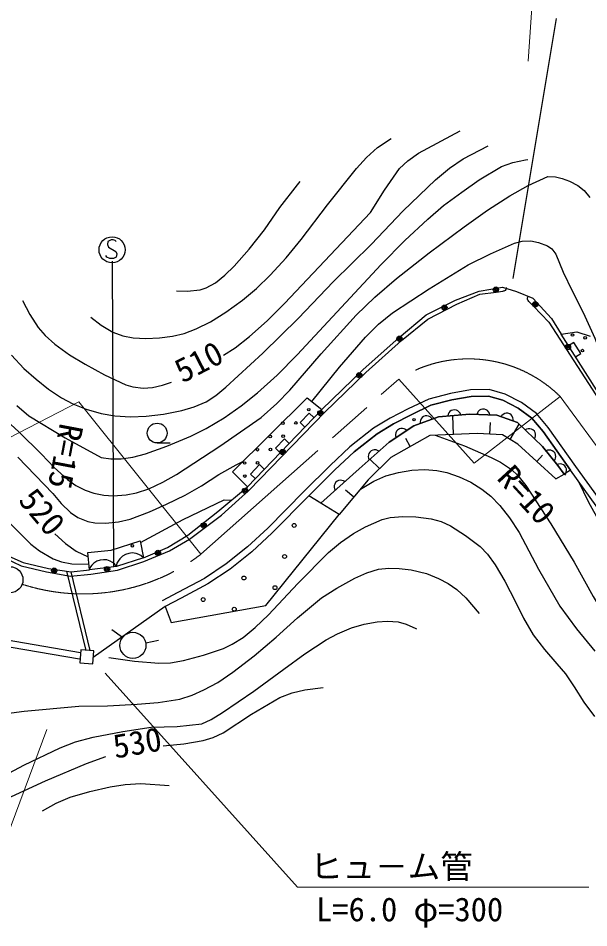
# Model space of a CAD drawing. Units: millimetres, scale not verified. Extents: x 40000 to 680000, y 20000 to 380000.
# Drawn here: x 324437 to 368244, y 269662 to 339489 of the extents above; entities that cross this region are included whole.
import ezdxf
from ezdxf.enums import TextEntityAlignment as Align

# ---------------------------------------------------------------- set-up
doc = ezdxf.new("R2010")
doc.units = ezdxf.units.MM
doc.header["$LTSCALE"] = 1000
doc.linetypes.add('CHAIN', pattern=[18.5, 12, -1.5, 3.5, -1.5])
for name, color, linetype, lineweight in [('M-BGD', 7, 'Continuous', 25), ('M-BGD-EXST', 7, 'Continuous', 25), ('M-BMK', 2, 'CHAIN', 13), ('M-BMK-SRVR', 3, 'Continuous', 25), ('M-STR-HTXT', 7, 'Continuous', 13)]:
    doc.layers.add(name, color=color, linetype=linetype, lineweight=lineweight)
doc.styles.add('ＭＳ ゴシック', font='')
doc.styles.get('ＭＳ ゴシック').set_extended_font_data('MS Gothic')

msp = doc.modelspace()

# ---------------------------------------------------------------- linework, layer by layer
at = {"layer": 'M-BGD'}
for p, q in [((358019, 317840), (359837, 318544)), ((359837, 318544), (361618, 318841)), ((359887, 318313), (361135, 318463)), ((361135, 318463), (361631, 318523)), ((361618, 318841), (362694, 318507)), ((361711, 318532), (361631, 318523)), ((361778, 318561), (361711, 318532)), ((361824, 318596), (361778, 318561)), ((361868, 318652), (361824, 318596)), ((361891, 318705), (361868, 318652)), ((361904, 318767), (361891, 318705)), ((361899, 318807), (361904, 318767)), ((362694, 318507), (363955, 317987)), ((355756, 316727), (358019, 317840)), ((358115, 317539), (359887, 318313)), ((363538, 317964), (363546, 318013)), ((363544, 317914), (363538, 317964)), ((363564, 317850), (363544, 317914)), ((363546, 318013), (363568, 318077)), ((363591, 317807), (363564, 317850)), ((363568, 318077), (363597, 318119)), ((363646, 317750), (363591, 317807)), ((363597, 318119), (363619, 318139)), ((363646, 317750), (363993, 317389)), ((363955, 317987), (365370, 316429)), ((355894, 316392), (358115, 317539)), ((363993, 317388), (365172, 316161)), ((353679, 314983), (355756, 316727)), ((353860, 314750), (355894, 316392)), ((365370, 316429), (366112, 315242)), ((365172, 316161), (372681, 304510)), ((350896, 312498), (353679, 314983)), ((366112, 315242), (367312, 315419)), ((372825, 304631), (366112, 315241)), ((367312, 315419), (368350, 315086)), ((351114, 312280), (353860, 314750)), ((367106, 314605), (366683, 314337)), ((367641, 313760), (367106, 314605)), ((367218, 313492), (367641, 313760)), ((347743, 309456), (350896, 312498)), ((347970, 309235), (351114, 312280)), ((359166, 310954), (357618, 310691)), ((360597, 310983), (359166, 310954)), ((361824, 310632), (360597, 310983)), ((340879, 304671), (346630, 310347)), ((346630, 310347), (347743, 309456)), ((355953, 310253), (354376, 309494)), ((357618, 310691), (355953, 310253)), ((356127, 309782), (357724, 310202)), ((357724, 310202), (356127, 309782)), ((357724, 310202), (359213, 310455)), ((359213, 310455), (357724, 310202)), ((359213, 310455), (360532, 310482)), ((360532, 310482), (359213, 310455)), ((360532, 310482), (361640, 310165)), ((361640, 310165), (360532, 310482)), ((361640, 310165), (362815, 309564)), ((362815, 309564), (361640, 310165)), ((363080, 309990), (361824, 310632)), ((347743, 309455), (342029, 303520)), ((354376, 309494), (353004, 308793)), ((354604, 309049), (356127, 309782)), ((356127, 309782), (354604, 309049)), ((357679, 309361), (357584, 309293)), ((357795, 309411), (357679, 309361)), ((357955, 309425), (357795, 309411)), ((358078, 309395), (357955, 309425)), ((358182, 309344), (358078, 309395)), ((358290, 309253), (358182, 309344)), ((359859, 309390), (359755, 309294)), ((359961, 309446), (359859, 309390)), ((360083, 309481), (359961, 309446)), ((360243, 309474), (360083, 309481)), ((360361, 309429), (360243, 309474)), ((360458, 309365), (360361, 309429)), ((360554, 309260), (360458, 309365)), ((362815, 309564), (363873, 308777)), ((363873, 308777), (362815, 309564)), ((364219, 309143), (363080, 309990)), ((342179, 303246), (347970, 309235)), ((346777, 309173), (346083, 308453)), ((347137, 308826), (346777, 309173)), ((353004, 308793), (351719, 308005)), ((353249, 308357), (354604, 309049)), ((354604, 309049), (353249, 308357)), ((354815, 308197), (356713, 308898)), ((356713, 308897), (354815, 308196)), ((355372, 308743), (355312, 308615)), ((355445, 308834), (355372, 308743)), ((355543, 308913), (355445, 308834)), ((355693, 308969), (355543, 308913)), ((355820, 308973), (355693, 308969)), ((355934, 308951), (355820, 308973)), ((356063, 308892), (355934, 308951)), ((356154, 308819), (356063, 308892)), ((356233, 308720), (356154, 308819)), ((356713, 308898), (359108, 309102)), ((359108, 309101), (356713, 308897)), ((357442, 309080), (357412, 308957)), ((357493, 309185), (357442, 309080)), ((357584, 309293), (357493, 309185)), ((357852, 307540), (357794, 308990)), ((358359, 309158), (358290, 309253)), ((358409, 309042), (358359, 309158)), ((359108, 309102), (361182, 309015)), ((361182, 309014), (359108, 309101)), ((359690, 309197), (359645, 309079)), ((359755, 309294), (359690, 309197)), ((360610, 309158), (360554, 309260)), ((360645, 309036), (360610, 309158)), ((361182, 309015), (362759, 308459)), ((362759, 308459), (361182, 309014)), ((361576, 309002), (361499, 308902)), ((361666, 309076), (361576, 309002)), ((361794, 309138), (361666, 309076)), ((361908, 309161), (361794, 309138)), ((362034, 309159), (361908, 309161)), ((362185, 309106), (362034, 309159)), ((362285, 309028), (362185, 309106)), ((362360, 308938), (362285, 309028)), ((362421, 308811), (362360, 308938)), ((362444, 308697), (362421, 308811)), ((362442, 308570), (362444, 308697)), ((363873, 308777), (364729, 307755)), ((364729, 307755), (363873, 308777)), ((365124, 308062), (364219, 309143)), ((346083, 308453), (346444, 308106)), ((351719, 308005), (349908, 306591)), ((352004, 307593), (353249, 308357)), ((353249, 308357), (352004, 307593)), ((352916, 306941), (354815, 308197)), ((354815, 308196), (352916, 306941)), ((353700, 307963), (353567, 307875)), ((353822, 307996), (353700, 307963)), ((353939, 308001), (353822, 307996)), ((354078, 307973), (353939, 308001)), ((354183, 307922), (354078, 307973)), ((355312, 308615), (355291, 308500)), ((355291, 308500), (355295, 308374)), ((360641, 307554), (360694, 308442)), ((362204, 307145), (362907, 308318)), ((364686, 306618), (362759, 308459)), ((362759, 308459), (364686, 306619)), ((363473, 307943), (363361, 307884)), ((363585, 307974), (363473, 307943)), ((363727, 307977), (363585, 307974)), ((363840, 307951), (363727, 307977)), ((363955, 307898), (363840, 307951)), ((367256, 305083), (365124, 308062)), ((350234, 306211), (352004, 307593)), ((352004, 307593), (350234, 306211)), ((356041, 307467), (353033, 305773)), ((353439, 307670), (353410, 307531)), ((353410, 307531), (353415, 307415)), ((353415, 307415), (353448, 307293)), ((353489, 307775), (353439, 307670)), ((353567, 307875), (353489, 307775)), ((354282, 307844), (354183, 307922)), ((359663, 307613), (356041, 307467)), ((361620, 307496), (359663, 307613)), ((362788, 306795), (361620, 307496)), ((364071, 307787), (363955, 307898)), ((364130, 307675), (364071, 307787)), ((364084, 307193), (364138, 307308)), ((364161, 307563), (364130, 307675)), ((364138, 307308), (364164, 307421)), ((364164, 307421), (364161, 307563)), ((364729, 307755), (366850, 304792)), ((366850, 304792), (364729, 307755)), ((335107, 306883), (336107, 306883)), ((344872, 307195), (344179, 306474)), ((345233, 306848), (344872, 307195)), ((349908, 306591), (348389, 305160)), ((352916, 306941), (350608, 304896)), ((350608, 304897), (352916, 306941)), ((354537, 306620), (354194, 307229)), ((365708, 304137), (362788, 306795)), ((364686, 306619), (365855, 305159)), ((365855, 305158), (364686, 306618)), ((344179, 306474), (344539, 306128)), ((348742, 304807), (350234, 306211)), ((350234, 306211), (348742, 304807)), ((351325, 305959), (351317, 305818)), ((351361, 306070), (351325, 305959)), ((351424, 306180), (351361, 306070)), ((351544, 306286), (351424, 306180)), ((351660, 306336), (351544, 306286)), ((351775, 306357), (351660, 306336)), ((351916, 306348), (351775, 306357)), ((352027, 306313), (351916, 306348)), ((352137, 306250), (352027, 306313)), ((364248, 305466), (364683, 305943)), ((365077, 306322), (364958, 306279)), ((365193, 306338), (365077, 306322)), ((365333, 306322), (365193, 306338)), ((365442, 306282), (365333, 306322)), ((365549, 306213), (365442, 306282)), ((365649, 306088), (365549, 306213)), ((365692, 305969), (365649, 306088)), ((365708, 305854), (365692, 305969)), ((365692, 305713), (365708, 305854)), ((342968, 305216), (342274, 304496)), ((343328, 304870), (342968, 305216)), ((348389, 305160), (346402, 303174)), ((353033, 305773), (351309, 304050)), ((351317, 305818), (351338, 305703)), ((351338, 305703), (351388, 305587)), ((352171, 304912), (351445, 305638)), ((365583, 305498), (365652, 305604)), ((365652, 305604), (365692, 305713)), ((365926, 305263), (365806, 305224)), ((365855, 305159), (366351, 304487)), ((366351, 304486), (365855, 305158)), ((366042, 305274), (365926, 305263)), ((366182, 305254), (366042, 305274)), ((366290, 305209), (366182, 305254)), ((366393, 305136), (366290, 305209)), ((342029, 303521), (340879, 304671)), ((342274, 304496), (342635, 304149)), ((346758, 302822), (348742, 304807)), ((348742, 304807), (346758, 302822)), ((347667, 302265), (350608, 304897)), ((350608, 304896), (347667, 302264)), ((365708, 304137), (366351, 304487)), ((366850, 304792), (366351, 304487)), ((366488, 305007), (366393, 305136)), ((366400, 304420), (366473, 304523)), ((366473, 304523), (366518, 304631)), ((366527, 304887), (366488, 305007)), ((366518, 304631), (366539, 304771)), ((366539, 304771), (366527, 304887)), ((371527, 298256), (366850, 304792)), ((371929, 298553), (367256, 305083)), ((348798, 303840), (348735, 303730)), ((348917, 303946), (348798, 303840)), ((349033, 303997), (348917, 303946)), ((349148, 304019), (349033, 303997)), ((351309, 304050), (349089, 301392)), ((349289, 304011), (349148, 304019)), ((349401, 303976), (349289, 304011)), ((349510, 303914), (349401, 303976)), ((339766, 301629), (342029, 303521)), ((340056, 301333), (342179, 303246)), ((346402, 303174), (343598, 300341)), ((348701, 303618), (348693, 303477)), ((348693, 303477), (348715, 303363)), ((348735, 303730), (348701, 303618)), ((348715, 303363), (348765, 303247)), ((350199, 302721), (349572, 303245)), ((346758, 302822), (343938, 299974)), ((346758, 302822), (343938, 299974)), ((347667, 302265), (346758, 302822)), ((349089, 301392), (346758, 302822)), ((337466, 299812), (339766, 301629)), ((337585, 299487), (340056, 301333)), ((343452, 294412), (349089, 301392)), ((343598, 300341), (342050, 298910)), ((335908, 298847), (337466, 299812)), ((343938, 299974), (342377, 298531)), ((343938, 299974), (342377, 298531)), ((331567, 298662), (333793, 299367)), ((333793, 299367), (334053, 298068)), ((336063, 298589), (337585, 299487)), ((342050, 298910), (340415, 297596)), ((323491, 298292), (324826, 297698)), ((329786, 298477), (331567, 298662)), ((329909, 297141), (329786, 298477)), ((332440, 298196), (332229, 297990)), ((332678, 298319), (332440, 298196)), ((332929, 298400), (332678, 298319)), ((333194, 298439), (332929, 298400)), ((333486, 298394), (333194, 298439)), ((333694, 298322), (333486, 298394)), ((333860, 298236), (333694, 298322)), ((334053, 298067), (333860, 298236)), ((334053, 298068), (335908, 298847)), ((334091, 297790), (336063, 298589)), ((342377, 298531), (340710, 297192)), ((342377, 298531), (340710, 297192)), ((323383, 298056), (324657, 297441)), ((324826, 297698), (326755, 297253)), ((330100, 297503), (329990, 297362)), ((330251, 297649), (330100, 297503)), ((330485, 297805), (330251, 297649)), ((330730, 297878), (330485, 297805)), ((330980, 297910), (330730, 297878)), ((331235, 297900), (330980, 297910)), ((331501, 297806), (331235, 297900)), ((331683, 297702), (331501, 297806)), ((331824, 297592), (331683, 297702)), ((331975, 297400), (331824, 297592)), ((332016, 297644), (331958, 297394)), ((334053, 298067), (331975, 297400)), ((332102, 297810), (332016, 297644)), ((332070, 297116), (334091, 297790)), ((332229, 297990), (332102, 297810)), ((340415, 297596), (338750, 296486)), ((324657, 297441), (326604, 296992)), ((326604, 296992), (328451, 296667)), ((326755, 297253), (328499, 296993)), ((329647, 290960), (328179, 297040)), ((328451, 296667), (330023, 296817)), ((328499, 296993), (329909, 297141)), ((329961, 290938), (328499, 296993)), ((329990, 297362), (329891, 297138)), ((331975, 297400), (329909, 297140)), ((330023, 296817), (332070, 297116)), ((340710, 297192), (339006, 296056)), ((340710, 297192), (339006, 296056)), ((338750, 296486), (336705, 295406)), ((336705, 295406), (335478, 294763)), ((339006, 296056), (336937, 294963)), ((339006, 296056), (336937, 294963)), ((336937, 294963), (335710, 294320)), ((336937, 294963), (335710, 294320)), ((335710, 294320), (330204, 290412)), ((335710, 294320), (336179, 293098)), ((336179, 293098), (343452, 294412)), ((329226, 290779), (322549, 291920)), ((332438, 291937), (331632, 292528)), ((329142, 290286), (322160, 291479)), ((334224, 291546), (335204, 291746)), ((329241, 290989), (329171, 289991)), ((330240, 290919), (329241, 290989)), ((330170, 289921), (330240, 290919)), ((329171, 289991), (330170, 289921))]:
    msp.add_line(p, q, dxfattribs=at)
for points in [[(340194, 313615), (341100, 314194), (342206, 315051), (343549, 316256), (344889, 317600), (351495, 324580), (352554, 326298), (353715, 327950), (354357, 328542), (355177, 329121), (358360, 330851)], [(323914, 313620), (324881, 312608), (325816, 311770), (326752, 311016), (327758, 310336), (328644, 309874), (329644, 309470), (330800, 309143), (331850, 308964), (333049, 308896), (334252, 308939), (335588, 309099), (336989, 309384), (337959, 309662), (338876, 310051), (339603, 310519), (340370, 311163), (343214, 313785), (345962, 316474), (348625, 319252), (351526, 322126), (354000, 324692), (356476, 327091), (357547, 327965), (358609, 328704), (360507, 329702)], [(330005, 316526), (330804, 315922), (331711, 315397), (332467, 315117), (333255, 314951), (334248, 314901), (335298, 314958), (336293, 315076), (337177, 315287), (338111, 315644), (339188, 316190), (340366, 316912), (341667, 317847), (342739, 318745), (343793, 319763), (345007, 321090), (346170, 322512), (348175, 325165), (350405, 327944), (351182, 328795), (352032, 329553), (353069, 330252)], [(324343, 309745), (325245, 308952), (328044, 307265), (330817, 305753), (331551, 305653), (332353, 305663), (333242, 305796), (334210, 306048), (335850, 306625), (337694, 307399), (338866, 307986), (340242, 308809), (341560, 309722), (342814, 310717), (344310, 312085), (345857, 313650), (352297, 320570), (354122, 322423), (355877, 324064), (357098, 325099), (358486, 326137), (359823, 327073), (361537, 328105), (362410, 328404), (363391, 328623), (363552, 328654)], [(322586, 309439), (324492, 307734), (326226, 306033), (327187, 305008), (328221, 304065), (328872, 303618), (329590, 303258), (330232, 303034), (331018, 302879), (331729, 302835), (332733, 302905), (333522, 303058), (334463, 303355), (335548, 303863), (336583, 304470), (339923, 306648), (343100, 308844), (344295, 309908), (345284, 310926), (347694, 313725), (350389, 316681), (351826, 318065), (353487, 319510), (355980, 321482), (358681, 323485), (360474, 324761), (362186, 325845), (363580, 326634), (365091, 327324), (365692, 327304), (366195, 327193), (366763, 326990), (367414, 326634), (367887, 326260), (368329, 325725)], [(336594, 318572), (337407, 318546), (338396, 318647), (338867, 318801), (339576, 319184), (340301, 319757), (341006, 320466), (342169, 321770), (343339, 323247), (344532, 324961), (345875, 326704), (346079, 326958)], [(346974, 310071), (349116, 312712), (351106, 315010), (352106, 315993), (353174, 316882), (355980, 318714), (358980, 320543), (360694, 321406), (362550, 322207), (363129, 322365), (363794, 322395), (364390, 322282), (365072, 322021), (365399, 321796), (365717, 321380), (366268, 319982), (366964, 318552), (367821, 316886), (368697, 314922), (368906, 314396)], [(324763, 317824), (325325, 316754), (325975, 315749), (326511, 315133), (327258, 314463), (328380, 313659), (329575, 312929), (331057, 312118), (332699, 311343), (333244, 311188), (334044, 311096), (334746, 311134), (335522, 311308), (336212, 311561)], [(356454, 307484), (358697, 306652), (360759, 305773), (361475, 305401), (362298, 304843), (362789, 304383), (363420, 303608), (365338, 300663), (367121, 297720), (368572, 295093), (370191, 292388), (371871, 289866), (373670, 287367), (374479, 286335), (375355, 285417), (375847, 285098), (376574, 284781), (378401, 284265), (380301, 283605), (385297, 281394)], [(324401, 305796), (327097, 302997), (327736, 302224), (328463, 301537), (329028, 301167), (329773, 300862), (330330, 300746), (331130, 300716), (332128, 300823), (333027, 301026), (334525, 301589), (335821, 302177), (337264, 302870), (338508, 303582), (339850, 304456), (341167, 305197), (341675, 305457)], [(350714, 303338), (351750, 303950), (352662, 304353), (353628, 304617), (354658, 304782), (355659, 304843), (356573, 304775), (357353, 304602), (358303, 304272), (359183, 303862), (360039, 303344), (360726, 302795), (361423, 302077), (362164, 301126), (362898, 300005), (364385, 297195), (366010, 294358), (367305, 292607), (368695, 290901)], [(367439, 303967), (368218, 302344), (369093, 300770)], [(333820, 299233), (337098, 301004), (340243, 302507), (340785, 302481)], [(323435, 301070), (325399, 299123), (326084, 298607), (327120, 297990), (327760, 297748), (328547, 297594), (329869, 297575)], [(331389, 290423), (333368, 290134), (335233, 289978), (336142, 290014), (337124, 290175), (338675, 290591), (340195, 291111), (340859, 291425), (341703, 291958), (342641, 292714), (343659, 293682), (345918, 296097), (348270, 298464), (349187, 299239), (350179, 299921), (351109, 300448), (352390, 301018), (352982, 301163), (353979, 301247), (354952, 301215), (356153, 301059), (356920, 300846), (357623, 300517), (358777, 299776), (359893, 298930), (360465, 298337), (361063, 297532), (361800, 296282), (362612, 294677), (363224, 293426), (363983, 292143), (364830, 291026), (365798, 289931), (366445, 289157), (367118, 288167), (367865, 286979), (368689, 285875)], [(327243, 299905), (328068, 299166), (328885, 298571), (329817, 298137)], [(320598, 285740), (324899, 286280), (329087, 286674), (331288, 286697), (333559, 286833), (335173, 286962), (336834, 287206), (337787, 287515), (338700, 287921), (339751, 288503), (340919, 289281), (342561, 290547), (344236, 291970), (345868, 293467), (347710, 294994), (348890, 295737), (350290, 296493), (351202, 296917), (352088, 297184), (352881, 297267), (353689, 297246), (354612, 297132), (355783, 296850), (356714, 296488), (357447, 296089), (358103, 295627), (358808, 294981), (359825, 293800)], [(322220, 280731), (324869, 282138), (327648, 283490), (328844, 283926), (330195, 284299), (332468, 284739), (334637, 285055), (336630, 285112), (338525, 285332), (339250, 285660), (340115, 286198), (342538, 287837), (344822, 289512), (346433, 290698), (348076, 291767), (348960, 292237), (350033, 292681), (350994, 292964), (351997, 293155), (352795, 293212), (353596, 293152), (354234, 292970), (354964, 292634), (355008, 292612)], [(335565, 283631), (337157, 283788), (338638, 284043), (339402, 284278), (340172, 284623), (342353, 286055), (344519, 287341), (345459, 287693), (346440, 287935), (347840, 288119)], [(323255, 279431), (326525, 280937), (329692, 282277), (331160, 282811)], [(326300, 278651), (327349, 279237), (328415, 279691), (329940, 280136), (331502, 280487), (332652, 280660), (333851, 280730), (336030, 280581)]]:
    msp.add_lwpolyline(points, dxfattribs=at)
for centre, major_axis in [((361111, 318661), (0, 200)), ((361111, 318661), (0, 120)), ((361111, 318661), (0, 40)), ((364137, 317527), (0, 200)), ((357159, 317271), (0, 200)), ((357159, 317271), (0, 120)), ((357159, 317271), (0, 40)), ((364137, 317527), (0, 120)), ((364137, 317527), (0, 40)), ((353711, 314885), (0, 200)), ((353711, 314885), (0, 120)), ((353711, 314885), (0, 40)), ((366995, 315167), (0, 100)), ((367971, 314948), (0, 100)), ((366646, 314243), (0, 200)), ((366646, 314243), (0, 120)), ((366646, 314243), (0, 40)), ((367751, 313972), (0, 100)), ((350623, 312083), (0, 200)), ((350623, 312083), (0, 120)), ((350623, 312083), (0, 40)), ((346743, 309436), (0, 100)), ((347634, 309176), (0, 200)), ((347634, 309176), (0, 120)), ((347634, 309176), (0, 40)), ((354824, 308669), (0, 100)), ((335107, 307643), (0, 760)), ((344762, 308398), (0, 100)), ((345762, 308417), (0, 100)), ((343781, 307380), (0, 100)), ((344781, 307399), (0, 100)), ((342800, 306361), (0, 100)), ((343800, 306380), (0, 100)), ((344741, 306184), (0, 200)), ((344741, 306184), (0, 120)), ((344741, 306184), (0, 40)), ((341820, 305342), (0, 100)), ((342819, 305361), (0, 100)), ((341839, 304342), (0, 100)), ((341845, 303214), (0, 200)), ((341845, 303214), (0, 120)), ((341845, 303214), (0, 40)), ((338675, 300551), (0, 200)), ((338675, 300551), (0, 120)), ((338675, 300551), (0, 40)), ((345626, 300554), (0, 150)), ((333202, 298979), (0, 100)), ((335168, 298442), (0, 200)), ((335168, 298442), (0, 120)), ((335168, 298442), (0, 40)), ((344889, 298165), (0, 150)), ((327201, 297090), (0, 200)), ((327201, 297090), (0, 120)), ((327201, 297090), (0, 40)), ((331260, 297200), (0, 200)), ((331260, 297200), (0, 120)), ((331260, 297200), (0, 40)), ((341763, 296513), (0, 150)), ((344152, 295776), (0, 150)), ((338637, 294861), (0, 150)), ((341026, 294124), (0, 150)), ((333244, 291345), (0, 1000))]:
    msp.add_ellipse(centre, major_axis=major_axis, ratio=0.999996, dxfattribs=at)
at = {"layer": 'M-BGD-EXST'}
for p, q in [((365733, 339465), (362406, 319513)), ((331324, 322350), (331284, 322110)), ((331284, 322110), (331364, 321910)), ((331564, 322470), (331324, 322350)), ((331364, 321910), (331924, 321590)), ((331724, 322470), (331564, 322470)), ((331884, 322430), (331724, 322470)), ((331964, 322350), (331884, 322430)), ((331244, 321150), (331164, 321270)), ((331924, 321590), (332004, 321390)), ((332004, 321390), (331964, 321150)), ((331484, 321030), (331244, 321150)), ((331764, 321030), (331484, 321030)), ((331644, 320829), (331752, 297368)), ((331964, 321150), (331764, 321030))]:
    msp.add_line(p, q, dxfattribs=at)
msp.add_ellipse((331644, 321710), major_axis=(0, 1000), ratio=0.999996, dxfattribs=at)
at = {"layer": 'M-BMK'}
for p, q in [((338465, 298335), (353653, 311783)), ((366052, 310437), (376900, 295642))]:
    msp.add_line(p, q, dxfattribs=at)
for centre, major_axis, start_param, end_param in [((359009, 303337), (-6791, -7341), 3.106644, 4.45322), ((329410, 310294), (-10186, -11012), 0.430091, 1.394528)]:
    msp.add_ellipse(centre, major_axis=major_axis, ratio=0.999996, start_param=start_param, end_param=end_param, dxfattribs=at)
at = {"layer": 'M-BMK-SRVR'}
msp.add_ellipse((323803, 296381), major_axis=(0, 1000), ratio=0.999996, dxfattribs=at)
at = {"layer": 'M-STR-HTXT'}
for p, q in [((364291, 346900), (363597, 336186)), ((353653, 311783), (359433, 305318)), ((315818, 303216), (329091, 310038)), ((329091, 310038), (338465, 298335)), ((359433, 305318), (366052, 310437)), ((331121, 289200), (345875, 272794)), ((321996, 272436), (326628, 284881)), ((345875, 272794), (368238, 272792))]:
    msp.add_line(p, q, dxfattribs=at)

# ---------------------------------------------------------------- texts
at = {"layer": 'M-BGD', "style": 'ＭＳ ゴシック'}
for s, rotation, p in [('510', 27.296, (337301, 310957)), ('520', 309.996, (323957, 302094)), ('530', 9.896, (331983, 282111))]:
    msp.add_text(s, height=1833, rotation=rotation, dxfattribs=at).set_placement(p, align=Align.BOTTOM_LEFT)
at = {"layer": 'M-STR-HTXT', "style": 'ＭＳ ゴシック'}
for s, rotation, p in [('R=15', 259.295, (327106, 308575)), ('R=10', 312.596, (360697, 303756)), ('ヒュ－ム管', 359.996, (346839, 272906)), ('L=6.0 φ=300', 359.996, (347306, 269611))]:
    msp.add_text(s, height=1833, rotation=rotation, dxfattribs=at).set_placement(p, align=Align.BOTTOM_LEFT)

doc.saveas('drawing.dxf')
